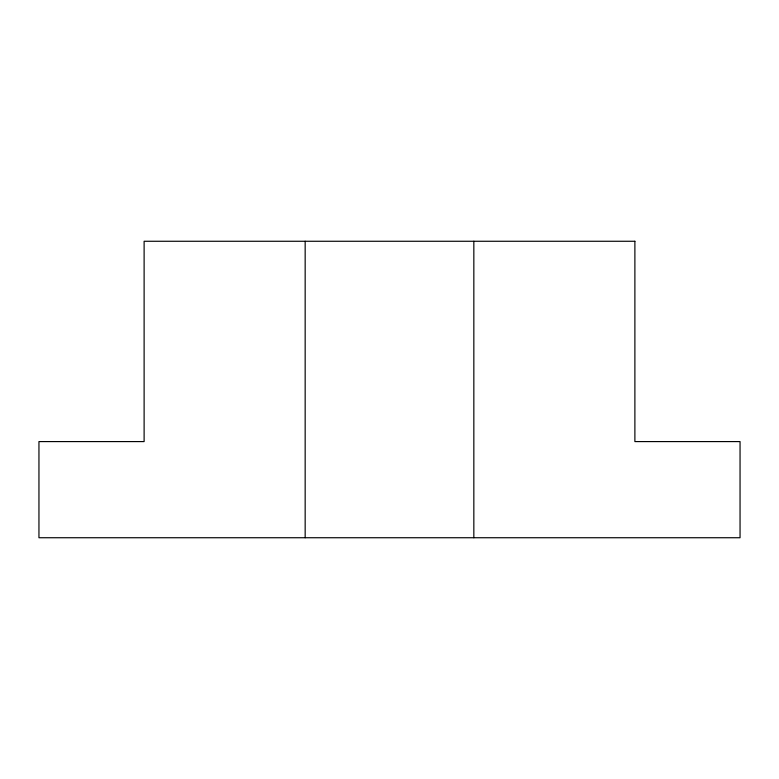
<?xml version="1.0" encoding="UTF-8"?>
<svg xmlns="http://www.w3.org/2000/svg" width="779" height="779" viewBox="0 0 779 779"><rect width="100%" height="100%" fill="white"/><g stroke="black" fill="none" stroke-linecap="round" stroke-linejoin="round"><path stroke-width="1.17" d="M473.836 241.266L473.836 537.734M305.164 241.266L305.164 537.734M634.885 241.266L144.115 241.266L144.115 441.586L38.95 441.586L38.95 537.734L740.05 537.734L740.05 441.586L634.885 441.586L634.885 241.266"/></g></svg>
